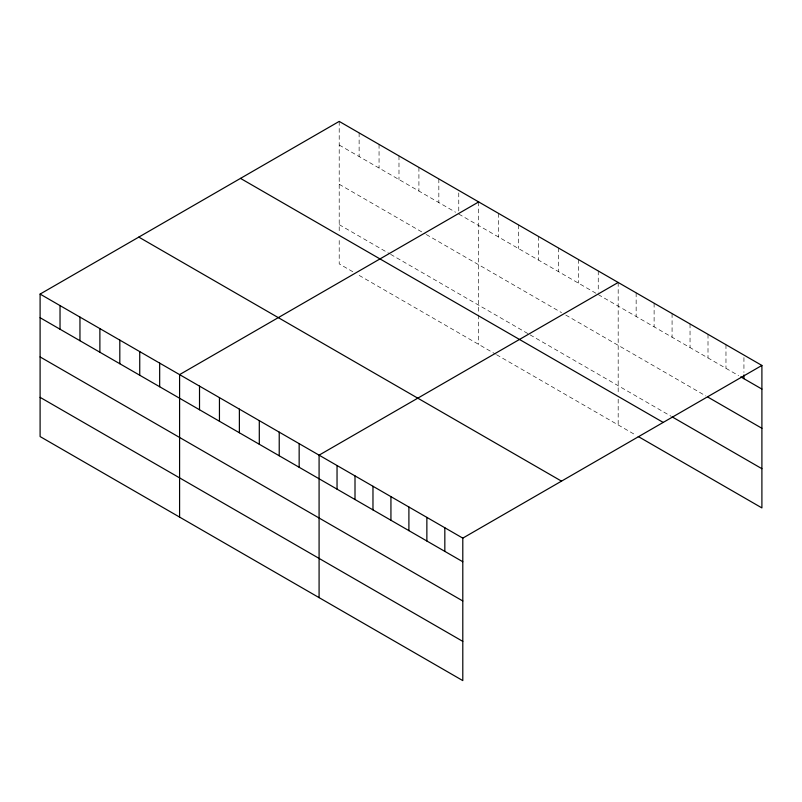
<?xml version="1.0" encoding="UTF-8"?>
<svg xmlns="http://www.w3.org/2000/svg" width="802" height="802" viewBox="0 0 802 802"><rect width="100%" height="100%" fill="white"/><g stroke="black" fill="none" stroke-linecap="round" stroke-linejoin="round"><path stroke-width="0.6" stroke-dasharray="4.01 3.01" d="M339.206 145.032L455.616 212.239M458.764 214.054L596.157 293.382M598.252 294.595L738.652 375.647M339.206 184.249L425.2 233.903M426.253 234.505L561.55 312.62M565.741 315.036L705.89 395.957M339.206 224.65L389.541 253.723M390.594 254.324L529.039 334.254M530.082 334.855L671.023 416.228M352.84 271.748L339.206 263.868L339.206 238.134M359.126 275.377L495.476 354.093M496.518 354.705L636.146 435.316M743.935 357.562L743.935 372.479M725.97 344.7L725.97 368.329M708.006 334.324L708.006 357.953M690.041 323.958L690.041 347.587M672.076 313.582L672.076 337.211M654.111 303.216L654.111 326.835M636.146 292.84L636.146 316.469M618.182 282.464L618.182 394.303M618.182 399.206L618.182 424.94M598.252 270.966L598.252 292.108M578.332 259.457L578.332 283.086M558.403 247.948L558.403 271.577M538.473 236.45L538.473 260.079M518.543 224.941L518.543 248.57M498.623 213.442L498.623 237.071M478.694 201.934L478.694 313.762M478.694 314.996L478.694 344.409M458.764 192.911L458.764 211.568M438.834 178.926L438.834 202.555M418.915 167.417L418.915 191.046M398.985 155.919L398.985 179.538M379.055 144.41L379.055 168.039M359.126 132.901L359.126 156.53M339.206 121.403L339.206 233.232"/><path stroke-width="1.2" d="M40.1 294.083L462.794 538.132L462.794 680.597L40.1 436.559L40.1 294.083L339.206 121.403L761.9 365.441L761.9 507.917L638.262 436.529M478.694 201.934L179.588 374.614L179.588 517.089M618.182 282.464L319.086 455.155L319.086 597.63M462.794 538.132L761.9 365.441M740.767 376.87L761.9 389.07M708.006 397.17L761.9 428.288M672.076 416.839L761.9 468.699M240.5 178.385L663.194 422.423M138.806 237.101L561.5 481.14M40.1 317.712L462.794 561.751M40.1 356.93L462.794 600.979M40.1 397.341L462.794 641.379M743.935 374.965L743.935 378.694M444.829 527.756L444.829 551.385M426.864 517.38L426.864 541.009M408.9 507.014L408.9 530.643M390.935 496.638L390.935 520.267M372.97 486.273L372.97 509.892M355.005 475.897L355.005 499.526M337.04 465.521L337.04 489.15M299.156 443.646L299.156 467.275M279.226 432.148L279.226 455.767M259.297 420.639L259.297 444.268M239.377 409.13L239.377 432.759M219.447 397.632L219.447 421.261M199.518 386.123L199.518 409.752M159.668 363.116L159.668 386.744M139.738 351.607L139.738 375.236M119.809 340.108L119.809 363.737M99.879 328.599L99.879 352.228M79.959 317.091L79.959 340.72M60.03 305.592L60.03 329.221"/></g></svg>
